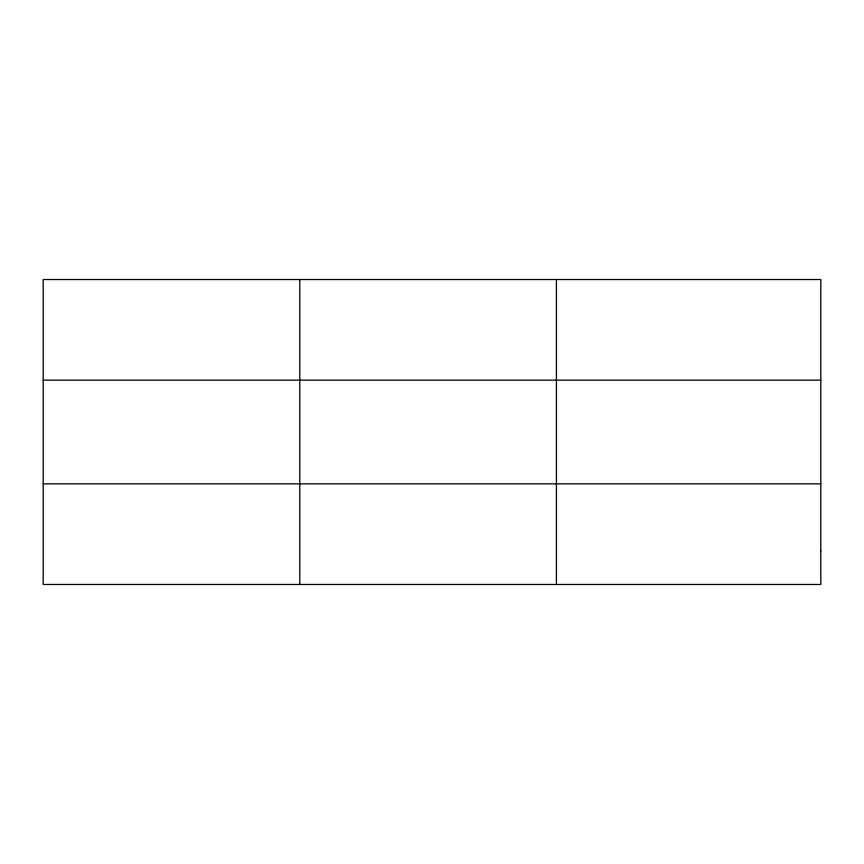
<?xml version="1.0" encoding="UTF-8"?>
<svg xmlns="http://www.w3.org/2000/svg" width="864" height="864" viewBox="0 0 864 864"><rect width="100%" height="100%" fill="white"/><g stroke="black" fill="none" stroke-linecap="round" stroke-linejoin="round"><path stroke-width="1.3" d="M299.808 584.474L299.808 279.526M556.416 584.474L556.416 279.526M43.2 380.16L820.8 380.16M43.2 483.84L820.8 483.84M820.8 550.93L820.8 584.474L43.2 584.474L43.2 279.526L820.8 279.526L820.8 550.93"/></g></svg>
